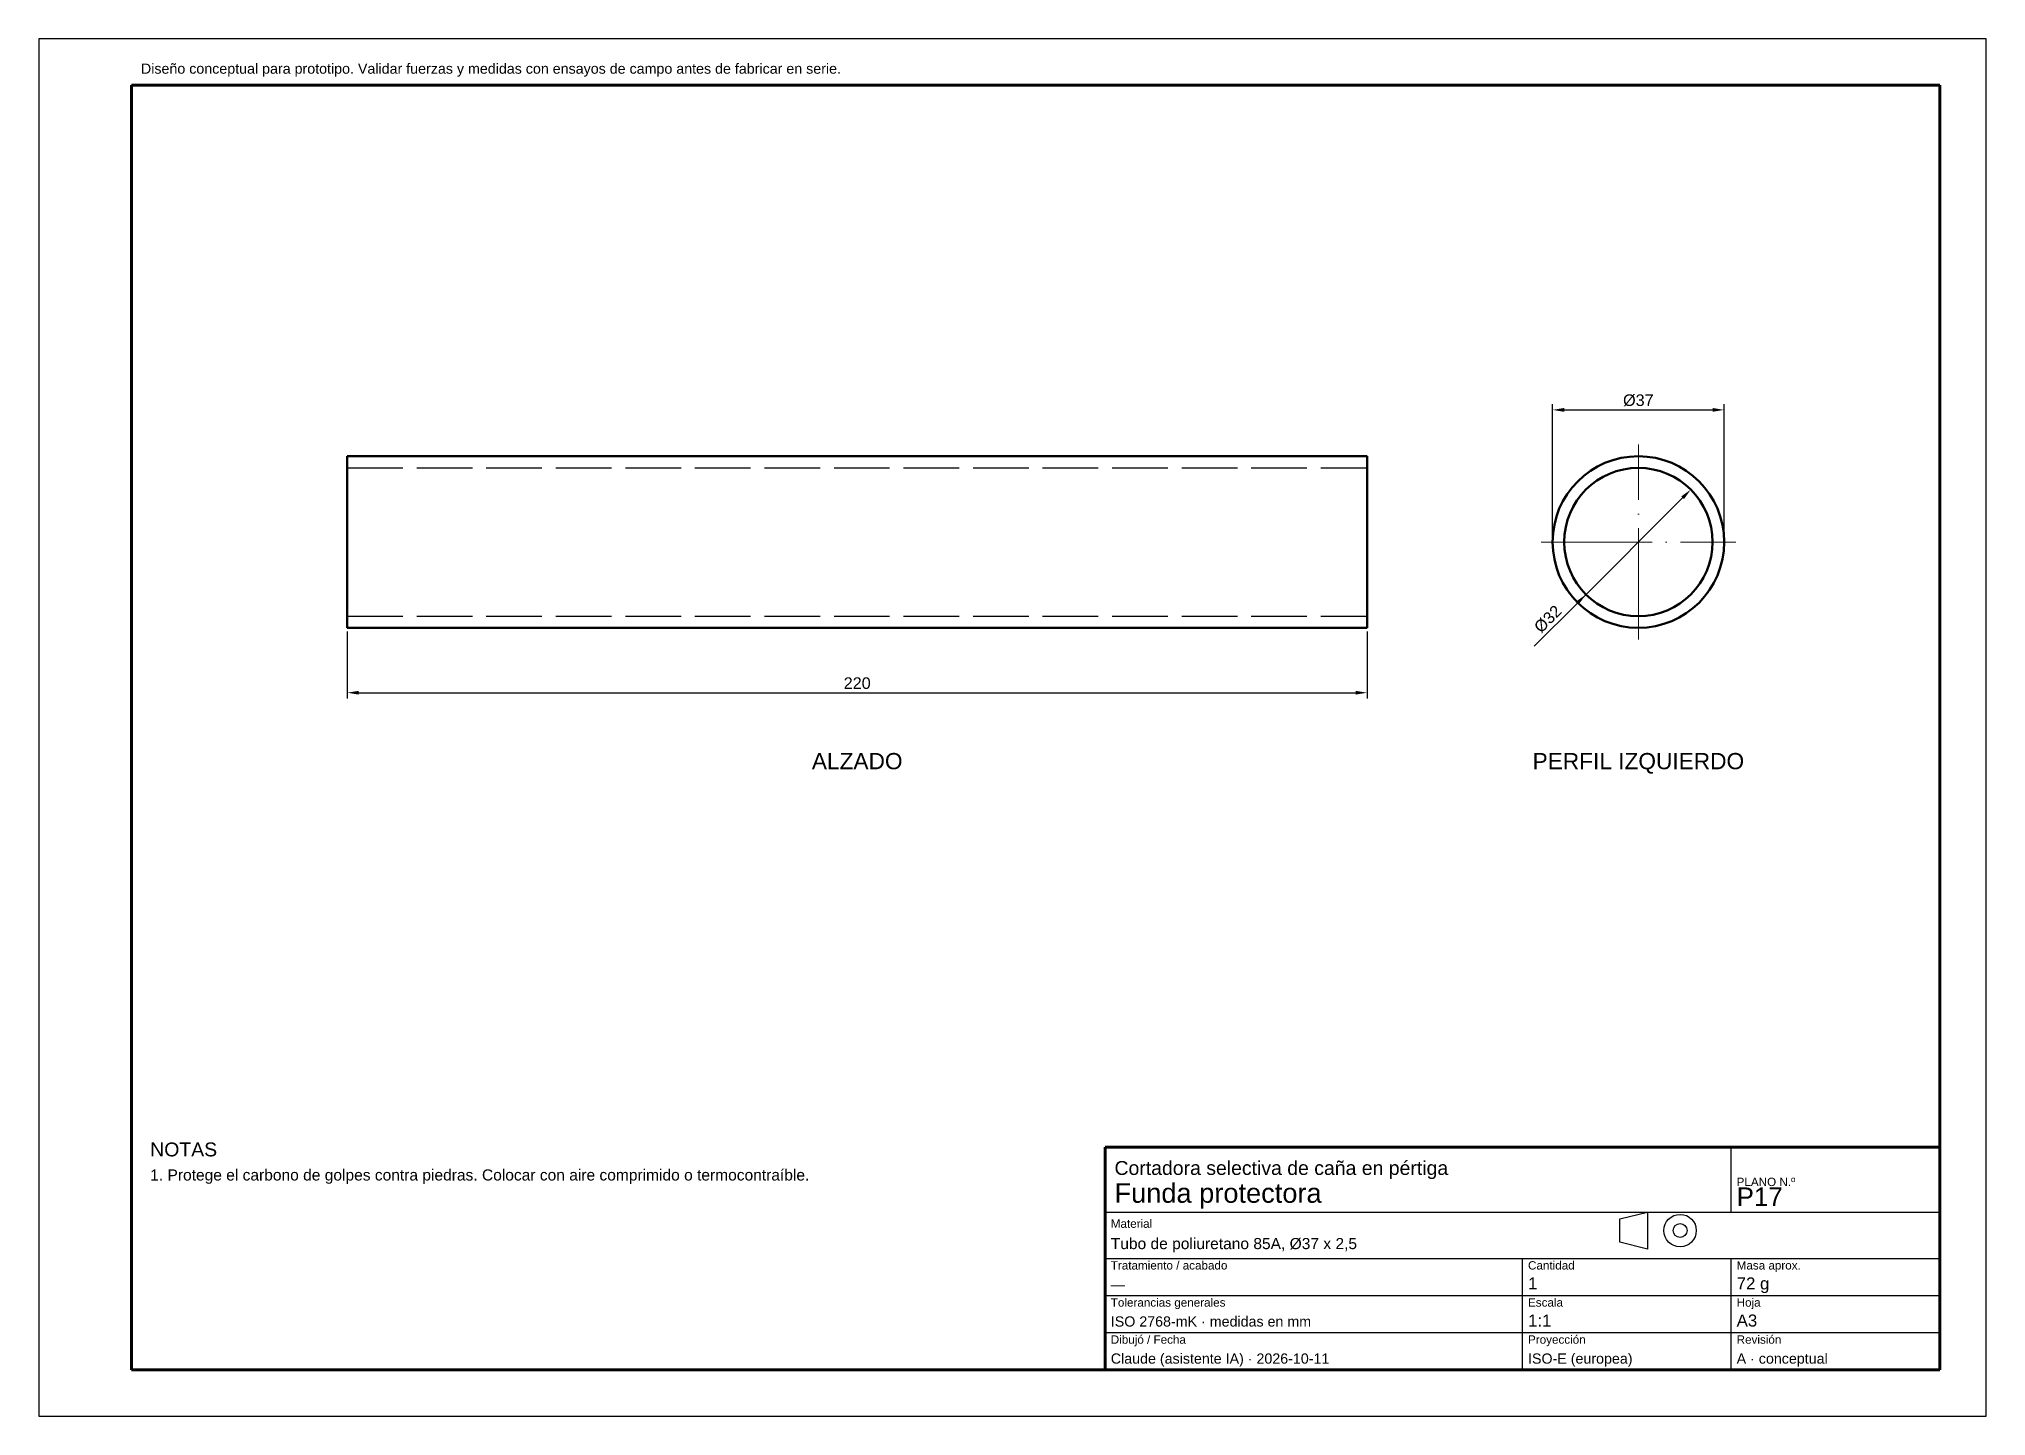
# Model space of a CAD drawing. Header units: millimetres. Extents: x 0 to 420, y 0 to 297.
import ezdxf
from ezdxf.enums import TextEntityAlignment as Align

# ---------------------------------------------------------------- set-up
doc = ezdxf.new("R2010")
doc.units = ezdxf.units.MM
doc.linetypes.add('ACAD_ISO02W100', pattern=[15, 12, -3])
doc.linetypes.add('ACAD_ISO04W100', pattern=[30, 24, -3, 0, -3])
for name, color, linetype, lineweight in [('COTAS', 4, 'Continuous', 18), ('EJES', 1, 'ACAD_ISO04W100', 18), ('MARCO', 7, 'Continuous', 70), ('OCULTAS', 8, 'ACAD_ISO02W100', 25), ('TEXTO', 7, 'Continuous', 25), ('VISIBLE', 7, 'Continuous', 50)]:
    doc.layers.add(name, color=color, linetype=linetype, lineweight=lineweight)
doc.styles.get("Standard").update_dxf_attribs({"font": 'arial.ttf'})
doc.dimstyles.new('ISO25', dxfattribs={"dimtxt": 2.5, "dimasz": 2.5, "dimexe": 1.25, "dimexo": 0.8, "dimgap": 0.8, "dimtad": 1, "dimdec": 1, "dimtxsty": 'Standard', "dimcen": 2.5, "dimclrd": 4, "dimclre": 4, "dimclrt": 7, "dimazin": 3, "dimtfac": 1, "dimtmove": 0, "dimatfit": 3})

msp = doc.modelspace()

# ---------------------------------------------------------------- linework, layer by layer
at = {"layer": 'EJES'}
for p, q in [((345, 167.5), (345, 209.5)), ((324, 188.5), (366, 188.5))]:
    msp.add_line(p, q, dxfattribs=at)
at = {"layer": 'MARCO'}
for p, q in [((410, 287), (20, 287)), ((20, 287), (20, 10)), ((410, 10), (410, 287)), ((410, 58), (230, 58)), ((230, 58), (230, 10)), ((410, 10), (410, 58)), ((20, 10), (410, 10)), ((230, 10), (410, 10))]:
    msp.add_line(p, q, dxfattribs=at)
at = {"layer": 'OCULTAS'}
for p, q in [((66.5, 204.5), (286.5, 204.5)), ((66.5, 172.5), (286.5, 172.5))]:
    msp.add_line(p, q, dxfattribs=at)
for radius in [18.5, 16]:
    msp.add_circle((345, 188.5), radius, dxfattribs=at)
for points in [[(66.5, 170), (66.5, 170.46), (66.5, 171.83), (66.5, 174.04), (66.5, 176.97), (66.5, 180.47), (66.5, 184.38), (66.5, 188.5), (66.5, 192.62), (66.5, 196.53), (66.5, 200.03), (66.5, 202.96), (66.5, 205.17), (66.5, 206.54), (66.5, 207)], [(286.5, 170), (286.5, 170.46), (286.5, 171.83), (286.5, 174.04), (286.5, 176.97), (286.5, 180.47), (286.5, 184.38), (286.5, 188.5), (286.5, 192.62), (286.5, 196.53), (286.5, 200.03), (286.5, 202.96), (286.5, 205.17), (286.5, 206.54), (286.5, 207)], [(66.5, 172.5), (66.5, 172.9), (66.5, 174.08), (66.5, 175.99), (66.5, 178.52), (66.5, 181.56), (66.5, 184.94), (66.5, 188.5), (66.5, 192.06), (66.5, 195.44), (66.5, 198.48), (66.5, 201.01), (66.5, 202.92), (66.5, 204.1), (66.5, 204.5)], [(66.5, 204.5), (66.5, 204.1), (66.5, 202.92), (66.5, 201.01), (66.5, 198.48), (66.5, 195.44), (66.5, 192.06), (66.5, 188.5), (66.5, 184.94), (66.5, 181.56), (66.5, 178.52), (66.5, 175.99), (66.5, 174.08), (66.5, 172.9), (66.5, 172.5)], [(286.5, 172.5), (286.5, 172.9), (286.5, 174.08), (286.5, 175.99), (286.5, 178.52), (286.5, 181.56), (286.5, 184.94), (286.5, 188.5), (286.5, 192.06), (286.5, 195.44), (286.5, 198.48), (286.5, 201.01), (286.5, 202.92), (286.5, 204.1), (286.5, 204.5)], [(286.5, 204.5), (286.5, 204.1), (286.5, 202.92), (286.5, 201.01), (286.5, 198.48), (286.5, 195.44), (286.5, 192.06), (286.5, 188.5), (286.5, 184.94), (286.5, 181.56), (286.5, 178.52), (286.5, 175.99), (286.5, 174.08), (286.5, 172.9), (286.5, 172.5)]]:
    msp.add_open_spline(points, degree=1, dxfattribs=at)
at = {"layer": 'TEXTO'}
for p, q in [((420, 297), (0, 297)), ((0, 297), (0, 0)), ((420, 0), (420, 297)), ((365, 44), (365, 58)), ((230, 44), (410, 44)), ((341, 42.5), (347, 44)), ((341, 37.5), (341, 42.5)), ((347, 44), (347, 36)), ((230, 34), (410, 34)), ((320, 10), (320, 34)), ((347, 36), (341, 37.5)), ((365, 10), (365, 34)), ((230, 26), (410, 26)), ((230, 18), (410, 18)), ((0, 0), (420, 0))]:
    msp.add_line(p, q, dxfattribs=at)
for radius in [3.5, 1.5]:
    msp.add_circle((354, 40), radius, dxfattribs=at)
at = {"layer": 'VISIBLE'}
for p, q in [((66.5, 207), (286.5, 207)), ((66.5, 170), (286.5, 170))]:
    msp.add_line(p, q, dxfattribs=at)
for radius in [18.5, 16]:
    msp.add_circle((345, 188.5), radius, dxfattribs=at)
for points in [[(66.5, 207), (66.5, 206.54), (66.5, 205.17), (66.5, 202.96), (66.5, 200.03), (66.5, 196.53), (66.5, 192.62), (66.5, 188.5), (66.5, 184.38), (66.5, 180.47), (66.5, 176.97), (66.5, 174.04), (66.5, 171.83), (66.5, 170.46), (66.5, 170)], [(286.5, 207), (286.5, 206.54), (286.5, 205.17), (286.5, 202.96), (286.5, 200.03), (286.5, 196.53), (286.5, 192.62), (286.5, 188.5), (286.5, 184.38), (286.5, 180.47), (286.5, 176.97), (286.5, 174.04), (286.5, 171.83), (286.5, 170.46), (286.5, 170)]]:
    msp.add_open_spline(points, degree=1, dxfattribs=at)

# ---------------------------------------------------------------- texts
at = {"layer": 'TEXTO'}
for s, height, p in [('Diseño conceptual para prototipo. Validar fuerzas y medidas con ensayos de campo antes de fabricar en serie.', 2.2, (22, 289.5)), ('NOTAS', 3, (24, 56)), ('Cortadora selectiva de caña en pértiga', 3, (232, 52)), ('1. Protege el carbono de golpes contra piedras. Colocar con aire comprimido o termocontraíble.', 2.4, (24, 50.8)), ('Funda protectora', 4.2, (232, 46)), ('PLANO N.º', 1.8, (366.2, 49.6)), ('P17', 4, (366.2, 45.3)), ('Material', 1.8, (231.2, 40.6)), ('Tubo de poliuretano 85A, Ø37 x 2,5', 2.4, (231.2, 36)), ('Tratamiento / acabado', 1.8, (231.2, 31.6)), ('Cantidad', 1.8, (321.2, 31.6)), ('1', 2.6, (321.2, 27.3)), ('72 g', 2.6, (366.2, 27.3)), ('Masa aprox.', 1.8, (366.2, 31.6)), ('—', 2.2, (231.2, 27.3)), ('Tolerancias generales', 1.8, (231.2, 23.6)), ('Escala', 1.8, (321.2, 23.6)), ('Hoja', 1.8, (366.2, 23.6)), ('ISO 2768-mK · medidas en mm', 2.2, (231.2, 19.3)), ('1:1', 2.6, (321.2, 19.3)), ('A3', 2.6, (366.2, 19.3)), ('Dibujó / Fecha', 1.8, (231.2, 15.6)), ('Proyección', 1.8, (321.2, 15.6)), ('Revisión', 1.8, (366.2, 15.6)), ('Claude (asistente IA) · 2026-10-11', 2.2, (231.2, 11.3)), ('ISO-E (europea)', 2.2, (321.2, 11.3)), ('A · conceptual', 2.2, (366.2, 11.3))]:
    msp.add_text(s, height=height, dxfattribs=at).set_placement(p)
for s, p in [('ALZADO', (176.5, 143)), ('PERFIL IZQUIERDO', (345, 143))]:
    msp.add_text(s, height=3.5, dxfattribs=at).set_placement(p, align=Align.TOP_CENTER)

# ---------------------------------------------------------------- dimensions: what is measured, and where the dimension line sits
at = {"layer": 'COTAS'}
msp.add_linear_dim(base=(326.5, 217), p1=(326.5, 188.5), p2=(363.5, 188.5), text='%%c37', dimstyle='ISO25', dxfattribs=at).render()
msp.add_diameter_dim_2p(p1=(356.31, 199.81), p2=(333.69, 177.19), text='%%c32', dimstyle='ISO25', override={"dimtmove": 0}, dxfattribs=at).render()
msp.add_linear_dim(base=(66.5, 156), p1=(66.5, 170), p2=(286.5, 170), dimstyle='ISO25', dxfattribs=at).render()

doc.saveas('drawing.dxf')
